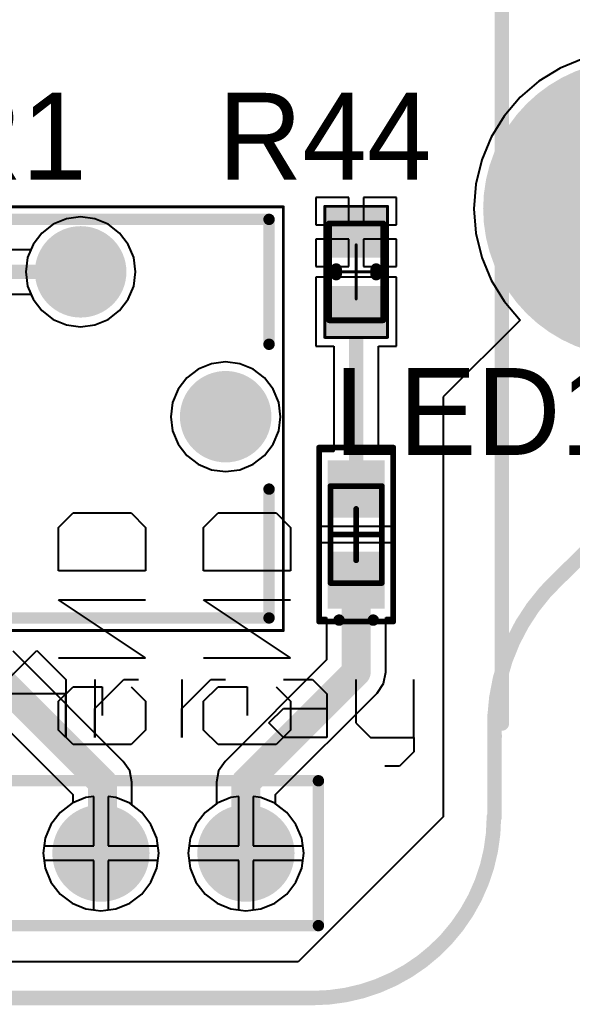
# Model space of a CAD drawing. Header units: millimetres. Extents: x 0 to 146, y 0 to 35.
# Drawn here: x 79.71 to 89.39, y 0 to 17.28 of the extents above; entities that cross this region are included whole.
import ezdxf

# ---------------------------------------------------------------- set-up
doc = ezdxf.new("R2010")
doc.units = ezdxf.units.MM
for name, color, linetype in [('BottomLayer', 5, 'Continuous'), ('BottomOverlay', 54, 'Continuous'), ('BottomSolder', 6, 'Continuous'), ('Mechanical1', 6, 'Continuous'), ('Mechanical13', 56, 'Continuous'), ('Mechanical15', 56, 'Continuous'), ('MultiLayer', 9, 'Continuous'), ('PadHoleLayer', 156, 'Continuous'), ('TopLayer', 1, 'Continuous'), ('TopOverlay', 2, 'Continuous'), ('TopPaste', 8, 'Continuous'), ('TopSolder', 216, 'Continuous')]:
    doc.layers.add(name, color=color, linetype=linetype)

# ---------------------------------------------------------------- blocks, each defined once
blk = doc.blocks.new('_TRIM_3362P_1_205LF_2')
at = {"layer": 'BottomLayer', "const_width": 0.6999985999999999}
for points in [[(-0.3499993, 2.5750012, 1), (0.3499993, 2.5750012, 1)], [(2.1900007, 0.0350012, 1), (2.8899993, 0.0350012, 1)]]:
    blk.add_lwpolyline(points, format="xyb", close=True, dxfattribs=at)
at = {"layer": 'BottomLayer'}
blk.add_solid([(-1.8400014, 0.7349998), (-3.2399986, 0.7349998), (-1.8400014, -0.6649974), (-3.2399986, -0.6649974)], dxfattribs=at)
at = {"layer": 'BottomSolder', "const_width": 0.8015985999999998}
for points in [[(-0.4007992999999999, 2.5750012, 1), (0.4007992999999999, 2.5750012, 1)], [(2.1392007, 0.0350012, 1), (2.9407993, 0.0350012, 1)]]:
    blk.add_lwpolyline(points, format="xyb", close=True, dxfattribs=at)
at = {"layer": 'BottomSolder'}
blk.add_solid([(-1.7384014, 0.8365998), (-3.3415986, 0.8365998), (-1.7384014, -0.7665974), (-3.3415986, -0.7665974)], dxfattribs=at)
at = {"layer": 'Mechanical15', "const_width": 0.0499999}
for points in [[(-3.55000052, 3.71499892), (3.55000052, 3.71499892)], [(-3.55000052, -3.71499892), (-3.55000052, 3.71499892)], [(3.55000052, -3.71499892), (3.55000052, 3.71499892)], [(-3.55000052, -3.71499892), (3.55000052, -3.71499892)]]:
    blk.add_lwpolyline(points, dxfattribs=at)
at = {"layer": 'Mechanical15', "const_width": 0.02499868}
for points in [[(-3.56249986, 3.71499892, 1), (-3.53750118, 3.71499892, 1)], [(-3.56249986, 3.71499892, 1), (-3.53750118, 3.71499892, 1)], [(3.53750118, 3.71499892, 1), (3.56249986, 3.71499892, 1)], [(3.53750118, 3.71499892, 1), (3.56249986, 3.71499892, 1)], [(-3.56249986, -3.71499892, 1), (-3.53750118, -3.71499892, 1)], [(-3.56249986, -3.71499892, 1), (-3.53750118, -3.71499892, 1)], [(3.53750118, -3.71499892, 1), (3.56249986, -3.71499892, 1)], [(3.53750118, -3.71499892, 1), (3.56249986, -3.71499892, 1)]]:
    blk.add_lwpolyline(points, format="xyb", close=True, dxfattribs=at)
at = {"layer": 'MultiLayer', "const_width": 0.6999985999999999}
for points in [[(-0.3499993, 2.5750012, 1), (0.3499993, 2.5750012, 1)], [(2.1900007, 0.0350012, 1), (2.8899993, 0.0350012, 1)]]:
    blk.add_lwpolyline(points, format="xyb", close=True, dxfattribs=at)
at = {"layer": 'MultiLayer'}
blk.add_solid([(-1.8400014, 0.7349998), (-3.2399986, 0.7349998), (-1.8400014, -0.6649974), (-3.2399986, -0.6649974)], dxfattribs=at)
at = {"layer": 'PadHoleLayer', "const_width": 0.3999992}
for points in [[(-0.1999996, 2.5750012, 1), (0.1999996, 2.5750012, 1)], [(-2.7399996, 0.0350012, 1), (-2.3400004, 0.0350012, 1)], [(2.3400004, 0.0350012, 1), (2.7399996, 0.0350012, 1)]]:
    blk.add_lwpolyline(points, format="xyb", close=True, dxfattribs=at)
at = {"layer": 'TopLayer', "const_width": 0.6999985999999999}
for points in [[(-0.3499993, 2.5750012, 1), (0.3499993, 2.5750012, 1)], [(2.1900007, 0.0350012, 1), (2.8899993, 0.0350012, 1)]]:
    blk.add_lwpolyline(points, format="xyb", close=True, dxfattribs=at)
at = {"layer": 'TopLayer'}
blk.add_solid([(-1.8400014, 0.7349998), (-3.2399986, 0.7349998), (-1.8400014, -0.6649974), (-3.2399986, -0.6649974)], dxfattribs=at)
at = {"layer": 'TopOverlay', "const_width": 0.1999996}
for points in [[(-3.300001019999999, 3.49499936), (3.300001019999999, 3.49499936)], [(-3.300001019999999, 1.3050012), (-3.300001019999999, 3.49499936)], [(3.300001019999999, 1.3050012), (3.300001019999999, 3.49499936)], [(-3.300001019999999, -3.49499936), (-3.300001019999999, -1.2349988)], [(3.300001019999999, -3.49499936), (3.300001019999999, -1.2349988)], [(-3.300001019999999, -3.49499936), (3.300001019999999, -3.49499936)]]:
    blk.add_lwpolyline(points, dxfattribs=at)
at = {"layer": 'TopOverlay', "const_width": 0.0999998}
for points in [[(-3.35000092, 3.49499936, 1), (-3.25000112, 3.49499936, 1)], [(-3.35000092, 3.49499936, 1), (-3.25000112, 3.49499936, 1)], [(3.25000112, 3.49499936, 1), (3.35000092, 3.49499936, 1)], [(3.25000112, 3.49499936, 1), (3.35000092, 3.49499936, 1)], [(-3.35000092, 1.3050012, 1), (-3.25000112, 1.3050012, 1)], [(3.25000112, 1.3050012, 1), (3.35000092, 1.3050012, 1)], [(-3.35000092, -1.2349988, 1), (-3.25000112, -1.2349988, 1)], [(3.25000112, -1.2349988, 1), (3.35000092, -1.2349988, 1)], [(-3.35000092, -3.49499936, 1), (-3.25000112, -3.49499936, 1)], [(-3.35000092, -3.49499936, 1), (-3.25000112, -3.49499936, 1)], [(3.25000112, -3.49499936, 1), (3.35000092, -3.49499936, 1)], [(3.25000112, -3.49499936, 1), (3.35000092, -3.49499936, 1)]]:
    blk.add_lwpolyline(points, format="xyb", close=True, dxfattribs=at)
at = {"layer": 'TopOverlay'}
for points in [[(-3.8608, 0, 1), (-4.2672, 0, 1)], [(-4.2672, 0, 1), (-4.2672, 0, 1)], [(-3.8608, 0, 1), (-3.8608, 0, 1)]]:
    blk.add_lwpolyline(points, format="xyb", close=True, dxfattribs=at)
at = {"layer": 'TopSolder', "const_width": 0.8015985999999998}
for points in [[(-0.4007992999999999, 2.5750012, 1), (0.4007992999999999, 2.5750012, 1)], [(2.1392007, 0.0350012, 1), (2.9407993, 0.0350012, 1)]]:
    blk.add_lwpolyline(points, format="xyb", close=True, dxfattribs=at)
at = {"layer": 'TopSolder'}
blk.add_solid([(-1.7384014, 0.8365998), (-3.3415986, 0.8365998), (-1.7384014, -0.7665974), (-3.3415986, -0.7665974)], dxfattribs=at)
blk = doc.blocks.new('RESC0603_1608__L_19')
at = {"layer": 'Mechanical13', "const_width": 0.0999998}
for points in [[(-0.8499983, 0.47500286), (0.8500008399999999, 0.47500286)], [(-0.8499983, 0.47500286), (-0.8499983, -0.47499778)], [(0.8500008399999999, 0.47500286), (0.8500008399999999, -0.47499778)], [(-0.8499983, -0.47499778), (0.8500008399999999, -0.47499778)]]:
    blk.add_lwpolyline(points, dxfattribs=at)
at = {"layer": 'Mechanical13', "const_width": 0.0499999}
for points in [[(-0.8749969799999999, 0.47500286, 1), (-0.8249996199999998, 0.47500286, 1)], [(-0.8749969799999999, 0.47500286, 1), (-0.8249996199999998, 0.47500286, 1)], [(0.8250021599999999, 0.47500286, 1), (0.87499952, 0.47500286, 1)], [(0.8250021599999999, 0.47500286, 1), (0.87499952, 0.47500286, 1)], [(-0.8749969799999999, -0.47499778, 1), (-0.8249996199999998, -0.47499778, 1)], [(-0.8749969799999999, -0.47499778, 1), (-0.8249996199999998, -0.47499778, 1)], [(0.8250021599999999, -0.47499778, 1), (0.87499952, -0.47499778, 1)], [(0.8250021599999999, -0.47499778, 1), (0.87499952, -0.47499778, 1)]]:
    blk.add_lwpolyline(points, format="xyb", close=True, dxfattribs=at)
at = {"layer": 'Mechanical15', "const_width": 0.0499999}
for points in [[(-1.1499977, 0.55000144), (1.15000024, 0.55000144)], [(-1.1499977, 0.55000144), (-1.1499977, -0.5499989)], [(1.15000024, 0.55000144), (1.15000024, -0.5499989)], [(2.54e-06, 0.47500286), (2.54e-06, -0.47499778)], [(-0.47499778, 2.54e-06), (0.47500032, 2.54e-06)], [(-1.1499977, -0.5499989), (1.15000024, -0.5499989)]]:
    blk.add_lwpolyline(points, dxfattribs=at)
at = {"layer": 'Mechanical15', "const_width": 0.02499868}
for points in [[(-1.16249704, 0.55000144, 1), (-1.13749836, 0.55000144, 1)], [(-1.16249704, 0.55000144, 1), (-1.13749836, 0.55000144, 1)], [(1.1375009, 0.55000144, 1), (1.16249958, 0.55000144, 1)], [(1.1375009, 0.55000144, 1), (1.16249958, 0.55000144, 1)], [(-0.0124968, 0.47500286, 1), (0.01250188, 0.47500286, 1)], [(-0.48749712, 2.54e-06, 1), (-0.46249844, 2.54e-06, 1)], [(0.46250098, 2.54e-06, 1), (0.4874996599999999, 2.54e-06, 1)], [(-0.0124968, -0.47499778, 1), (0.01250188, -0.47499778, 1)], [(-1.16249704, -0.5499989, 1), (-1.13749836, -0.5499989, 1)], [(-1.16249704, -0.5499989, 1), (-1.13749836, -0.5499989, 1)], [(1.1375009, -0.5499989, 1), (1.16249958, -0.5499989, 1)], [(1.1375009, -0.5499989, 1), (1.16249958, -0.5499989, 1)]]:
    blk.add_lwpolyline(points, format="xyb", close=True, dxfattribs=at)
at = {"layer": 'TopLayer'}
for points in [[(-0.3499993, -0.44999656), (-0.3499993, 0.4500016399999999), (-1.0499979, -0.44999656), (-1.0499979, 0.4500016399999999)], [(1.05000044, -0.44999656), (1.05000044, 0.4500016399999999), (0.35000184, -0.44999656), (0.35000184, 0.4500016399999999)]]:
    blk.add_solid(points, dxfattribs=at)
at = {"layer": 'TopOverlay', "const_width": 0.1999996}
for points in [[(-0.0499999, 0.35000184), (0.0499999, 0.35000184)], [(-0.0499999, -0.35000184), (0.0499999, -0.35000184)]]:
    blk.add_lwpolyline(points, dxfattribs=at)
at = {"layer": 'TopOverlay', "const_width": 0.0999998}
for points in [[(-0.0999998, 0.35000184, 1), (0, 0.35000184, 1)], [(0, 0.35000184, 1), (0.0999998, 0.35000184, 1)], [(-0.0999998, -0.35000184, 1), (0, -0.35000184, 1)], [(0, -0.35000184, 1), (0.0999998, -0.35000184, 1)]]:
    blk.add_lwpolyline(points, format="xyb", close=True, dxfattribs=at)
at = {"layer": 'TopPaste'}
for points in [[(-0.3499993, -0.44999656), (-0.3499993, 0.4500016399999999), (-1.0499979, -0.44999656), (-1.0499979, 0.4500016399999999)], [(1.05000044, -0.44999656), (1.05000044, 0.4500016399999999), (0.35000184, -0.44999656), (0.35000184, 0.4500016399999999)]]:
    blk.add_solid(points, dxfattribs=at)
at = {"layer": 'TopSolder'}
for points in [[(-0.2483993, -0.55159656), (-0.2483993, 0.5516016399999999), (-1.1515979, -0.55159656), (-1.1515979, 0.5516016399999999)], [(1.15160044, -0.55159656), (1.15160044, 0.5516016399999999), (0.24840184, -0.55159656), (0.24840184, 0.5516016399999999)]]:
    blk.add_solid(points, dxfattribs=at)
blk = doc.blocks.new('HDR1X8_63')
at = {"layer": 'BottomLayer', "const_width": 0.7499985}
for points in [[(2.16499948, 0, 1), (2.91500052, 0, 1)], [(4.70499948, 0, 1), (5.45500052, 0, 1)], [(7.24499948, 0, 1), (7.995000519999999, 0, 1)], [(9.784999479999998, 0, 1), (10.53500052, 0, 1)], [(12.32499948, 0, 1), (13.07500052, 0, 1)], [(14.86499948, 0, 1), (15.61500052, 0, 1)], [(17.40499948, 0, 1), (18.15500052, 0, 1)]]:
    blk.add_lwpolyline(points, format="xyb", close=True, dxfattribs=at)
at = {"layer": 'BottomLayer'}
blk.add_solid([(-0.7499985, -0.7499985), (0.7499985, -0.7499985), (-0.7499985, 0.7499985), (0.7499985, 0.7499985)], dxfattribs=at)
at = {"layer": 'BottomSolder', "const_width": 0.8515985}
for points in [[(2.11419948, 0, 1), (2.96580052, 0, 1)], [(4.654199479999999, 0, 1), (5.50580052, 0, 1)], [(7.194199479999999, 0, 1), (8.045800519999998, 0, 1)], [(9.734199480000001, 0, 1), (10.58580052, 0, 1)], [(12.27419948, 0, 1), (13.12580052, 0, 1)], [(14.81419948, 0, 1), (15.66580052, 0, 1)], [(17.35419948, 0, 1), (18.20580052, 0, 1)]]:
    blk.add_lwpolyline(points, format="xyb", close=True, dxfattribs=at)
at = {"layer": 'BottomSolder'}
blk.add_solid([(-0.8515985, -0.8515985), (0.8515985, -0.8515985), (-0.8515985, 0.8515985), (0.8515985, 0.8515985)], dxfattribs=at)
at = {"layer": 'MultiLayer', "const_width": 0.7499985}
for points in [[(2.16499948, 0, 1), (2.91500052, 0, 1)], [(4.70499948, 0, 1), (5.45500052, 0, 1)], [(7.24499948, 0, 1), (7.995000519999999, 0, 1)], [(9.784999479999998, 0, 1), (10.53500052, 0, 1)], [(12.32499948, 0, 1), (13.07500052, 0, 1)], [(14.86499948, 0, 1), (15.61500052, 0, 1)], [(17.40499948, 0, 1), (18.15500052, 0, 1)]]:
    blk.add_lwpolyline(points, format="xyb", close=True, dxfattribs=at)
at = {"layer": 'MultiLayer'}
blk.add_solid([(-0.7499985, -0.7499985), (0.7499985, -0.7499985), (-0.7499985, 0.7499985), (0.7499985, 0.7499985)], dxfattribs=at)
at = {"layer": 'PadHoleLayer', "const_width": 0.4499991}
for points in [[(-0.22500082, 0, 1), (0.22500082, 0, 1)], [(2.31499918, 0, 1), (2.76500082, 0, 1)], [(4.85499918, 0, 1), (5.30500082, 0, 1)], [(7.394999179999999, 0, 1), (7.845000819999999, 0, 1)], [(9.934999179999998, 0, 1), (10.38500082, 0, 1)], [(12.47499918, 0, 1), (12.92500082, 0, 1)], [(15.01499918, 0, 1), (15.46500082, 0, 1)], [(17.55499918, 0, 1), (18.00500082, 0, 1)]]:
    blk.add_lwpolyline(points, format="xyb", close=True, dxfattribs=at)
at = {"layer": 'TopLayer', "const_width": 0.7499985}
for points in [[(2.16499948, 0, 1), (2.91500052, 0, 1)], [(4.70499948, 0, 1), (5.45500052, 0, 1)], [(7.24499948, 0, 1), (7.995000519999999, 0, 1)], [(9.784999479999998, 0, 1), (10.53500052, 0, 1)], [(12.32499948, 0, 1), (13.07500052, 0, 1)], [(14.86499948, 0, 1), (15.61500052, 0, 1)], [(17.40499948, 0, 1), (18.15500052, 0, 1)]]:
    blk.add_lwpolyline(points, format="xyb", close=True, dxfattribs=at)
at = {"layer": 'TopLayer'}
blk.add_solid([(-0.7499985, -0.7499985), (0.7499985, -0.7499985), (-0.7499985, 0.7499985), (0.7499985, 0.7499985)], dxfattribs=at)
at = {"layer": 'TopOverlay', "const_width": 0.1999996}
for points in [[(-1.27, -1.27), (-1.27, 1.27)], [(-1.27, 1.27), (19.05, 1.27)], [(19.05, -1.27), (19.05, 1.27)], [(-1.27, -1.27), (19.05, -1.27)]]:
    blk.add_lwpolyline(points, dxfattribs=at)
at = {"layer": 'TopOverlay', "const_width": 0.0999998}
for points in [[(-1.3199999, 1.27, 1), (-1.2200001, 1.27, 1)], [(-1.3199999, 1.27, 1), (-1.2200001, 1.27, 1)], [(19.0000001, 1.27, 1), (19.0999999, 1.27, 1)], [(19.0000001, 1.27, 1), (19.0999999, 1.27, 1)], [(-1.3199999, -1.27, 1), (-1.2200001, -1.27, 1)], [(-1.3199999, -1.27, 1), (-1.2200001, -1.27, 1)], [(19.0000001, -1.27, 1), (19.0999999, -1.27, 1)], [(19.0000001, -1.27, 1), (19.0999999, -1.27, 1)]]:
    blk.add_lwpolyline(points, format="xyb", close=True, dxfattribs=at)
at = {"layer": 'TopSolder', "const_width": 0.8515985}
for points in [[(2.11419948, 0, 1), (2.96580052, 0, 1)], [(4.654199479999999, 0, 1), (5.50580052, 0, 1)], [(7.194199479999999, 0, 1), (8.045800519999998, 0, 1)], [(9.734199480000001, 0, 1), (10.58580052, 0, 1)], [(12.27419948, 0, 1), (13.12580052, 0, 1)], [(14.81419948, 0, 1), (15.66580052, 0, 1)], [(17.35419948, 0, 1), (18.20580052, 0, 1)]]:
    blk.add_lwpolyline(points, format="xyb", close=True, dxfattribs=at)
at = {"layer": 'TopSolder'}
blk.add_solid([(-0.8515985, -0.8515985), (0.8515985, -0.8515985), (-0.8515985, 0.8515985), (0.8515985, 0.8515985)], dxfattribs=at)
blk = doc.blocks.new('0603_A_64')
at = {"layer": 'Mechanical13', "const_width": 0.0999998}
for points in [[(-0.8500008399999999, 0.4499991), (0.8499983, 0.4499991)], [(-0.8500008399999999, 0.4499991), (-0.8500008399999999, -0.4500016399999999)], [(0.8499983, 0.4499991), (0.8499983, -0.4500016399999999)], [(-0.8500008399999999, -0.4500016399999999), (0.8499983, -0.4500016399999999)]]:
    blk.add_lwpolyline(points, dxfattribs=at)
at = {"layer": 'Mechanical13', "const_width": 0.0499999}
for points in [[(-0.87499952, 0.4499991, 1), (-0.8250021599999999, 0.4499991, 1)], [(-0.87499952, 0.4499991, 1), (-0.8250021599999999, 0.4499991, 1)], [(0.8249996199999998, 0.4499991, 1), (0.8749969799999999, 0.4499991, 1)], [(0.8249996199999998, 0.4499991, 1), (0.8749969799999999, 0.4499991, 1)], [(-0.87499952, -0.4500016399999999, 1), (-0.8250021599999999, -0.4500016399999999, 1)], [(-0.87499952, -0.4500016399999999, 1), (-0.8250021599999999, -0.4500016399999999, 1)], [(0.8249996199999998, -0.4500016399999999, 1), (0.8749969799999999, -0.4500016399999999, 1)], [(0.8249996199999998, -0.4500016399999999, 1), (0.8749969799999999, -0.4500016399999999, 1)]]:
    blk.add_lwpolyline(points, format="xyb", close=True, dxfattribs=at)
at = {"layer": 'Mechanical15', "const_width": 0.0999998}
for points in [[(-1.52500076, 0.6499986999999999), (1.52499822, 0.6499986999999999)], [(-1.52500076, 0.6499986999999999), (-1.52500076, -0.65000124)], [(1.52499822, 0.6499986999999999), (1.52499822, -0.65000124)], [(0, 0.4499991), (0, -0.4500016399999999)], [(-0.4500016399999999, 0), (0.4499991, 0)], [(-1.52500076, -0.65000124), (1.52499822, -0.65000124)]]:
    blk.add_lwpolyline(points, dxfattribs=at)
at = {"layer": 'Mechanical15', "const_width": 0.0499999}
for points in [[(-1.54999944, 0.6499986999999999, 1), (-1.50000208, 0.6499986999999999, 1)], [(-1.54999944, 0.6499986999999999, 1), (-1.50000208, 0.6499986999999999, 1)], [(1.49999954, 0.6499986999999999, 1), (1.5499969, 0.6499986999999999, 1)], [(1.49999954, 0.6499986999999999, 1), (1.5499969, 0.6499986999999999, 1)], [(-0.02499868, 0.4499991, 1), (0.02499868, 0.4499991, 1)], [(-0.47500032, 0, 1), (-0.42500296, 0, 1)], [(0.4250004199999999, 0, 1), (0.47499778, 0, 1)], [(-0.02499868, -0.4500016399999999, 1), (0.02499868, -0.4500016399999999, 1)], [(-1.54999944, -0.65000124, 1), (-1.50000208, -0.65000124, 1)], [(-1.54999944, -0.65000124, 1), (-1.50000208, -0.65000124, 1)], [(1.49999954, -0.65000124, 1), (1.5499969, -0.65000124, 1)], [(1.49999954, -0.65000124, 1), (1.5499969, -0.65000124, 1)]]:
    blk.add_lwpolyline(points, format="xyb", close=True, dxfattribs=at)
at = {"layer": 'TopLayer'}
for points in [[(-0.40000174, -0.3999992), (-0.40000174, 0.3999992), (-1.20000014, -0.3999992), (-1.20000014, 0.3999992)], [(1.1999976, -0.3999992), (1.1999976, 0.3999992), (0.3999992, -0.3999992), (0.3999992, 0.3999992)]]:
    blk.add_solid(points, dxfattribs=at)
at = {"layer": 'TopOverlay', "const_width": 0.1999996}
blk.add_lwpolyline([(-1.50000208, 0.2999994), (-1.50000208, -0.30000194)], dxfattribs=at)
at = {"layer": 'TopOverlay', "const_width": 0.0999998}
for points in [[(-1.55000198, 0.2999994, 1), (-1.45000218, 0.2999994, 1)], [(-1.55000198, -0.30000194, 1), (-1.45000218, -0.30000194, 1)]]:
    blk.add_lwpolyline(points, format="xyb", close=True, dxfattribs=at)
at = {"layer": 'TopPaste'}
for points in [[(-0.40000174, -0.3999992), (-0.40000174, 0.3999992), (-1.20000014, -0.3999992), (-1.20000014, 0.3999992)], [(1.1999976, -0.3999992), (1.1999976, 0.3999992), (0.3999992, -0.3999992), (0.3999992, 0.3999992)]]:
    blk.add_solid(points, dxfattribs=at)
at = {"layer": 'TopSolder'}
for points in [[(-0.29840174, -0.5015992), (-0.29840174, 0.5015992), (-1.30160014, -0.5015992), (-1.30160014, 0.5015992)], [(1.3015976, -0.5015992), (1.3015976, 0.5015992), (0.2983992, -0.5015992), (0.2983992, 0.5015992)]]:
    blk.add_solid(points, dxfattribs=at)

msp = doc.modelspace()

# ---------------------------------------------------------------- linework, layer by layer
at = {"layer": 'BottomLayer'}
for p, q in [((89.57494657999999, 16.59769096), (89.17445461999999, 16.43180102)), ((89.17445461999999, 16.43180102), (88.80484398, 16.20530414)), ((88.80484398, 16.20530414), (88.47521548, 15.92377562)), ((88.47521548, 15.92377562), (88.19368696, 15.59414712)), ((88.19368696, 15.59414712), (87.96719008, 15.22453648)), ((87.96719008, 15.22453648), (87.80130014, 14.82404452)), ((87.80130014, 14.82404452), (87.700104, 14.40253406)), ((87.700104, 14.40253406), (87.6660934, 13.970381)), ((87.6660934, 13.970381), (87.700104, 13.53822794)), ((80.29549599999999, 13.69569778), (80.09621014, 13.54278216)), ((80.52756563999999, 13.79182662), (80.29549599999999, 13.69569778)), ((80.7766101, 13.82461294), (80.52756563999999, 13.79182662)), ((81.02565455999999, 13.79182662), (80.7766101, 13.82461294)), ((81.2577242, 13.69569778), (81.02565455999999, 13.79182662)), ((81.45701006, 13.54278216), (81.2577242, 13.69569778)), ((80.09621014, 13.54278216), (79.94329452, 13.34349884)), ((81.60992567999999, 13.34349884), (81.45701006, 13.54278216)), ((87.700104, 13.53822794), (87.80130014, 13.11671748)), ((79.94329452, 13.34349884), (79.84716568, 13.11142666)), ((81.70605452, 13.11142666), (81.60992567999999, 13.34349884)), ((79.84716568, 13.11142666), (79.81437936, 12.8623822)), ((81.73884084, 12.8623822), (81.70605452, 13.11142666)), ((87.80130014, 13.11671748), (87.96719008, 12.71622552)), ((79.81437936, 12.8623822), (79.84716568, 12.61333774)), ((81.70605452, 12.61333774), (81.73884084, 12.8623822)), ((87.96719008, 12.71622552), (88.19368696, 12.34661488)), ((79.84716568, 12.61333774), (79.94329452, 12.38126556)), ((81.60992567999999, 12.38126556), (81.70605452, 12.61333774)), ((79.94329452, 12.38126556), (80.09621014, 12.18198224)), ((81.45701006, 12.18198224), (81.60992567999999, 12.38126556)), ((88.19368696, 12.34661488), (88.47521548, 12.01698638)), ((80.09621014, 12.18198224), (80.29549599999999, 12.02906662)), ((81.2577242, 12.02906662), (81.45701006, 12.18198224)), ((80.29549599999999, 12.02906662), (80.52756563999999, 11.93293778)), ((80.52756563999999, 11.93293778), (80.7766101, 11.90015146)), ((80.7766101, 11.90015146), (81.02565455999999, 11.93293778)), ((81.02565455999999, 11.93293778), (81.2577242, 12.02906662)), ((88.47521548, 12.01698638), (87.12661010000001, 10.668381)), ((83.06756564, 11.25182662), (82.83549599999999, 11.15569778)), ((83.31661009999999, 11.28461294), (83.06756564, 11.25182662)), ((83.56565456, 11.25182662), (83.31661009999999, 11.28461294)), ((83.79772419999999, 11.15569778), (83.56565456, 11.25182662)), ((82.83549599999999, 11.15569778), (82.63621013999999, 11.00278216)), ((83.99701006, 11.00278216), (83.79772419999999, 11.15569778)), ((82.63621013999999, 11.00278216), (82.48329452, 10.80349884)), ((84.14992568, 10.80349884), (83.99701006, 11.00278216)), ((82.48329452, 10.80349884), (82.38716568, 10.57142666)), ((84.24605452, 10.57142666), (84.14992568, 10.80349884)), ((82.38716568, 10.57142666), (82.35437936, 10.3223822)), ((84.27884084, 10.3223822), (84.24605452, 10.57142666)), ((87.12661010000001, 10.668381), (87.12661263999999, 3.30238354)), ((82.35437936, 10.3223822), (82.38716568, 10.07333774)), ((84.24605452, 10.07333774), (84.27884084, 10.3223822)), ((82.38716568, 10.07333774), (82.48329452, 9.84126556)), ((84.14992568, 9.84126556), (84.24605452, 10.07333774)), ((82.48329452, 9.84126556), (82.63621013999999, 9.641982239999999)), ((83.99701006, 9.641982239999999), (84.14992568, 9.84126556)), ((82.63621013999999, 9.641982239999999), (82.83549599999999, 9.48906662)), ((83.79772419999999, 9.48906662), (83.99701006, 9.641982239999999)), ((82.83549599999999, 9.48906662), (83.06756564, 9.392937779999999)), ((83.06756564, 9.392937779999999), (83.31661009999999, 9.360151459999999)), ((83.31661009999999, 9.360151459999999), (83.56565456, 9.392937779999999)), ((83.56565456, 9.392937779999999), (83.79772419999999, 9.48906662)), ((80.86951314, 3.645537539999999), (80.62527944, 3.54437188)), ((81.00461066, 3.66332262), (80.86951314, 3.645537539999999)), ((81.00461066, 2.794381), (81.00461066, 3.66332262)), ((81.39370817999999, 3.645537539999999), (81.25861065999999, 3.66332262)), ((81.25861065999999, 3.66332262), (81.25861065999999, 2.794381)), ((81.63794188, 3.54437188), (81.39370817999999, 3.645537539999999)), ((83.40951313999999, 3.645537539999999), (83.16527943999999, 3.54437188)), ((83.54461066, 3.66332262), (83.40951313999999, 3.645537539999999)), ((83.54461066, 2.794381), (83.54461066, 3.66332262)), ((83.93370818, 3.645537539999999), (83.79861066, 3.66332262)), ((83.79861066, 3.66332262), (83.79861066, 2.794381)), ((84.17794188, 3.54437188), (83.93370818, 3.645537539999999)), ((80.62527944, 3.54437188), (80.41554909999999, 3.38344256)), ((81.84767221999999, 3.38344256), (81.63794188, 3.54437188)), ((83.16527943999999, 3.54437188), (82.9555491, 3.38344256)), ((84.38767222, 3.38344256), (84.17794188, 3.54437188)), ((80.41554909999999, 3.38344256), (80.25461978, 3.17371222)), ((82.00860153999999, 3.17371222), (81.84767221999999, 3.38344256)), ((82.9555491, 3.38344256), (82.79461978, 3.17371222)), ((84.54860153999999, 3.17371222), (84.38767222, 3.38344256)), ((87.12661263999999, 3.30238354), (84.58660755999999, 0.762381)), ((80.25461978, 3.17371222), (80.15345411999999, 2.92947852)), ((82.1097672, 2.92947852), (82.00860153999999, 3.17371222)), ((82.79461978, 3.17371222), (82.69345412, 2.92947852)), ((84.6497672, 2.92947852), (84.54860153999999, 3.17371222)), ((80.15345411999999, 2.92947852), (80.13566904, 2.794381)), ((80.13566904, 2.794381), (81.00461066, 2.794381)), ((81.25861065999999, 2.794381), (82.12755228, 2.794381)), ((82.12755228, 2.794381), (82.1097672, 2.92947852)), ((82.69345412, 2.92947852), (82.67566903999999, 2.794381)), ((82.67566903999999, 2.794381), (83.54461066, 2.794381)), ((83.79861066, 2.794381), (84.66755228, 2.794381)), ((84.66755228, 2.794381), (84.6497672, 2.92947852)), ((81.00461066, 2.540381), (80.13566904, 2.540381)), ((80.13566904, 2.540381), (80.15345411999999, 2.40528348)), ((81.00461066, 1.67143938), (81.00461066, 2.540381)), ((82.12755228, 2.540381), (81.25861065999999, 2.540381)), ((81.25861065999999, 2.540381), (81.25861065999999, 1.67143938)), ((82.1097672, 2.40528348), (82.12755228, 2.540381)), ((83.54461066, 2.540381), (82.67566903999999, 2.540381)), ((82.67566903999999, 2.540381), (82.69345412, 2.40528348)), ((83.54461066, 1.67143938), (83.54461066, 2.540381)), ((84.66755228, 2.540381), (83.79861066, 2.540381)), ((83.79861066, 2.540381), (83.79861066, 1.67143938)), ((84.6497672, 2.40528348), (84.66755228, 2.540381)), ((80.15345411999999, 2.40528348), (80.25461978, 2.16104978)), ((82.00860153999999, 2.16104978), (82.1097672, 2.40528348)), ((82.69345412, 2.40528348), (82.79461978, 2.16104978)), ((84.54860153999999, 2.16104978), (84.6497672, 2.40528348)), ((80.25461978, 2.16104978), (80.41554909999999, 1.95131944)), ((81.84767221999999, 1.95131944), (82.00860153999999, 2.16104978)), ((82.79461978, 2.16104978), (82.9555491, 1.95131944)), ((84.38767222, 1.95131944), (84.54860153999999, 2.16104978)), ((80.41554909999999, 1.95131944), (80.62527944, 1.79039012)), ((81.63794188, 1.79039012), (81.84767221999999, 1.95131944)), ((82.9555491, 1.95131944), (83.16527943999999, 1.79039012)), ((84.17794188, 1.79039012), (84.38767222, 1.95131944)), ((80.62527944, 1.79039012), (80.86951314, 1.68922446)), ((81.39370817999999, 1.68922446), (81.63794188, 1.79039012)), ((83.16527943999999, 1.79039012), (83.40951313999999, 1.68922446)), ((83.93370818, 1.68922446), (84.17794188, 1.79039012)), ((80.86951314, 1.68922446), (81.00461066, 1.67143938)), ((81.25861065999999, 1.67143938), (81.39370817999999, 1.68922446)), ((83.40951313999999, 1.68922446), (83.54461066, 1.67143938)), ((83.79861066, 1.67143938), (83.93370818, 1.68922446)), ((84.58660755999999, 0.762381), (56.01159994, 0.76237592))]:
    msp.add_line(p, q, dxfattribs=at)
at = {"layer": 'BottomLayer', "const_width": 2.50000008}
msp.add_lwpolyline([(89.17861006, 13.970381, 1), (91.67861013999999, 13.970381, 1)], format="xyb", close=True, dxfattribs=at)
at = {"layer": 'BottomOverlay'}
for p, q in [((80.39099999999999, 8.3807681), (80.64491872, 8.634686819999999)), ((80.64491872, 8.634686819999999), (81.66058852, 8.634686819999999)), ((81.66058852, 8.634686819999999), (81.91450723999999, 8.3807681)), ((82.931, 8.3807681), (83.18491871999998, 8.634686819999999)), ((83.18491871999998, 8.634686819999999), (84.20058852, 8.634686819999999)), ((84.20058852, 8.634686819999999), (84.45450724, 8.3807681)), ((80.39099999999999, 7.619014479999999), (80.39099999999999, 8.3807681)), ((81.91450723999999, 8.3807681), (81.91450723999999, 7.619014479999999)), ((82.931, 7.619014479999999), (82.931, 8.3807681)), ((84.45450724, 8.3807681), (84.45450724, 7.619014479999999)), ((81.91450723999999, 7.619014479999999), (80.39099999999999, 7.619014479999999)), ((84.45450724, 7.619014479999999), (82.931, 7.619014479999999)), ((81.91450723999999, 6.095507239999999), (80.39099999999999, 7.111179579999999)), ((80.39099999999999, 7.111179579999999), (81.91450723999999, 7.111179579999999)), ((84.45450724, 6.095507239999999), (82.931, 7.111179579999999)), ((82.931, 7.111179579999999), (84.45450724, 7.111179579999999)), ((80.39099999999999, 6.095507239999999), (81.91450723999999, 6.095507239999999)), ((82.931, 6.095507239999999), (84.45450724, 6.095507239999999)), ((80.39099999999999, 5.33375362), (80.64491872, 5.587672339999999)), ((80.64491872, 5.587672339999999), (81.15275362, 5.587672339999999)), ((81.15275362, 5.587672339999999), (81.15275362, 5.0798349)), ((81.66058852, 5.587672339999999), (81.91450723999999, 5.33375362)), ((82.931, 5.33375362), (83.18491871999998, 5.587672339999999)), ((83.18491871999998, 5.587672339999999), (83.69275361999999, 5.587672339999999)), ((83.69275361999999, 5.587672339999999), (83.69275361999999, 5.0798349)), ((84.20058852, 5.587672339999999), (84.45450724, 5.33375362)), ((80.39099999999999, 4.82591872), (80.39099999999999, 5.33375362)), ((81.91450723999999, 5.33375362), (81.91450723999999, 4.82591872)), ((82.931, 4.82591872), (82.931, 5.33375362)), ((84.45450724, 5.33375362), (84.45450724, 4.82591872)), ((80.64491872, 4.571999999999999), (80.39099999999999, 4.82591872)), ((81.91450723999999, 4.82591872), (81.66058852, 4.571999999999999)), ((83.18491871999998, 4.571999999999999), (82.931, 4.82591872)), ((84.45450724, 4.82591872), (84.20058852, 4.571999999999999)), ((81.66058852, 4.571999999999999), (80.64491872, 4.571999999999999)), ((84.20058852, 4.571999999999999), (83.18491871999998, 4.571999999999999))]:
    msp.add_line(p, q, dxfattribs=at)
at = {"layer": 'BottomSolder', "const_width": 2.60160008}
msp.add_lwpolyline([(89.12781006, 13.970381, 1), (91.72941014, 13.970381, 1)], format="xyb", close=True, dxfattribs=at)
at = {"layer": 'Mechanical1', "const_width": 0.254}
for points in [[(89.02699999999999, 7.365999999999999), (97.02799999999999, 15.24)], [(88.02713662, 3.302381), (88.02713662, 5.080381)], [(56.0116101, 0.127381), (84.84061009999999, 0.127381)]]:
    msp.add_lwpolyline(points, dxfattribs=at)
for points in [[(88.02771828, 4.7002827, -0.2221517409087706), (89.154, 7.492999999999999)], [(88.01561009999999, 3.302381, -0.4142135623730951), (84.84061009999999, 0.127381)]]:
    msp.add_lwpolyline(points, format="xyb", dxfattribs=at)
at = {"layer": 'Mechanical1', "const_width": 0.127}
for points in [[(89.09049999999999, 7.492999999999999, 1), (89.2175, 7.492999999999999, 1)], [(88.9635, 7.365999999999999, 1), (89.09049999999999, 7.365999999999999, 1)], [(87.96363661999999, 5.080381, 1), (88.09063662, 5.080381, 1)], [(87.96421828, 4.7002827, 1), (88.09121827999999, 4.7002827, 1)], [(87.9521101, 3.302381, 1), (88.0791101, 3.302381, 1)], [(87.96363661999999, 3.302381, 1), (88.09063662, 3.302381, 1)], [(84.77711009999999, 0.127381, 1), (84.9041101, 0.127381, 1)], [(84.77711009999999, 0.127381, 1), (84.9041101, 0.127381, 1)]]:
    msp.add_lwpolyline(points, format="xyb", close=True, dxfattribs=at)
at = {"layer": 'MultiLayer', "const_width": 2.50000008}
msp.add_lwpolyline([(89.17861006, 13.970381, 1), (91.67861013999999, 13.970381, 1)], format="xyb", close=True, dxfattribs=at)
at = {"layer": 'PadHoleLayer', "const_width": 1.651}
msp.add_lwpolyline([(89.6031101, 13.970381, 1), (91.25411009999999, 13.970381, 1)], format="xyb", close=True, dxfattribs=at)
at = {"layer": 'TopLayer'}
for p, q in [((89.57494657999999, 16.59769096), (89.17445461999999, 16.43180102)), ((89.17445461999999, 16.43180102), (88.80484398, 16.20530414)), ((88.80484398, 16.20530414), (88.47521548, 15.92377562)), ((88.47521548, 15.92377562), (88.19368696, 15.59414712)), ((88.19368696, 15.59414712), (87.96719008, 15.22453648)), ((87.96719008, 15.22453648), (87.80130014, 14.82404452)), ((87.80130014, 14.82404452), (87.700104, 14.40253406)), ((87.700104, 14.40253406), (87.6660934, 13.970381)), ((85.47561771999999, 14.16638264), (84.89860845999999, 14.16638264)), ((84.89860845999999, 14.16638264), (84.89860845999999, 13.68938334)), ((85.47561771999999, 13.68938334), (85.47561771999999, 14.16638264)), ((86.30660665999999, 14.16638264), (85.72961772, 14.16638264)), ((85.72961772, 14.16638264), (85.72961772, 13.68938334)), ((86.30660665999999, 13.68938334), (86.30660665999999, 14.16638264)), ((87.6660934, 13.970381), (87.700104, 13.53822794)), ((80.29549599999999, 13.69569778), (80.09621014, 13.54278216)), ((80.52756563999999, 13.79182662), (80.29549599999999, 13.69569778)), ((80.7766101, 13.82461294), (80.52756563999999, 13.79182662)), ((81.02565455999999, 13.79182662), (80.7766101, 13.82461294)), ((81.2577242, 13.69569778), (81.02565455999999, 13.79182662)), ((81.45701006, 13.54278216), (81.2577242, 13.69569778)), ((84.89860845999999, 13.68938334), (85.47561771999999, 13.68938334)), ((85.72961772, 13.68938334), (86.30660665999999, 13.68938334)), ((80.09621014, 13.54278216), (79.94329452, 13.34349884)), ((81.60992567999999, 13.34349884), (81.45701006, 13.54278216)), ((87.700104, 13.53822794), (87.80130014, 13.11671748)), ((79.94329452, 13.34349884), (79.90491766, 13.25084726)), ((81.70605452, 13.11142666), (81.60992567999999, 13.34349884)), ((85.47561771999999, 13.43538334), (84.89860845999999, 13.43538334)), ((84.89860845999999, 13.43538334), (84.89860845999999, 12.95838404)), ((85.47561771999999, 12.95838404), (85.47561771999999, 13.43538334)), ((86.30660665999999, 13.43538334), (85.72961772, 13.43538334)), ((85.72961772, 13.43538334), (85.72961772, 12.95838404)), ((86.30660665999999, 12.95838404), (86.30660665999999, 13.43538334)), ((79.90491766, 13.25084726), (73.4106101, 13.25084726)), ((81.73884084, 12.8623822), (81.70605452, 13.11142666)), ((87.80130014, 13.11671748), (87.96719008, 12.71622552)), ((81.70605452, 12.61333774), (81.73884084, 12.8623822)), ((84.89860845999999, 12.95838404), (85.47561771999999, 12.95838404)), ((85.72961772, 12.95838404), (86.30660665999999, 12.95838404)), ((86.30660665999999, 12.7663829), (84.89860845999999, 12.7663829)), ((84.89860845999999, 12.7663829), (84.89860845999999, 11.5583843)), ((86.30660665999999, 11.5583843), (86.30660665999999, 12.7663829)), ((87.96719008, 12.71622552), (88.19368696, 12.34661488)), ((73.57151655999999, 12.47391714), (79.90491766, 12.47391714)), ((79.90491766, 12.47391714), (79.94329452, 12.38126556)), ((81.60992567999999, 12.38126556), (81.70605452, 12.61333774)), ((79.94329452, 12.38126556), (80.09621014, 12.18198224)), ((81.45701006, 12.18198224), (81.60992567999999, 12.38126556)), ((88.19368696, 12.34661488), (88.47521548, 12.01698638)), ((80.09621014, 12.18198224), (80.29549599999999, 12.02906662)), ((81.2577242, 12.02906662), (81.45701006, 12.18198224)), ((80.29549599999999, 12.02906662), (80.52756563999999, 11.93293778)), ((80.52756563999999, 11.93293778), (80.7766101, 11.90015146)), ((80.7766101, 11.90015146), (81.02565455999999, 11.93293778)), ((81.02565455999999, 11.93293778), (81.2577242, 12.02906662)), ((88.47521548, 12.01698638), (87.12661010000001, 10.668381)), ((84.89860845999999, 11.5583843), (85.2141425, 11.5583843)), ((85.2141425, 11.5583843), (85.2141425, 9.709378599999999)), ((85.99107262, 9.709378599999999), (85.99107262, 11.5583843)), ((85.99107262, 11.5583843), (86.30660665999999, 11.5583843)), ((83.06756564, 11.25182662), (82.83549599999999, 11.15569778)), ((83.31661009999999, 11.28461294), (83.06756564, 11.25182662)), ((83.56565456, 11.25182662), (83.31661009999999, 11.28461294)), ((83.79772419999999, 11.15569778), (83.56565456, 11.25182662)), ((82.83549599999999, 11.15569778), (82.63621013999999, 11.00278216)), ((83.99701006, 11.00278216), (83.79772419999999, 11.15569778)), ((82.63621013999999, 11.00278216), (82.48329452, 10.80349884)), ((84.14992568, 10.80349884), (83.99701006, 11.00278216)), ((82.48329452, 10.80349884), (82.38716568, 10.57142666)), ((84.24605452, 10.57142666), (84.14992568, 10.80349884)), ((82.38716568, 10.57142666), (82.35437936, 10.3223822)), ((84.27884084, 10.3223822), (84.24605452, 10.57142666)), ((87.12661010000001, 10.668381), (87.12659993999999, 3.30237084)), ((82.35437936, 10.3223822), (82.38716568, 10.07333774)), ((84.24605452, 10.07333774), (84.27884084, 10.3223822)), ((82.38716568, 10.07333774), (82.48329452, 9.84126556)), ((84.14992568, 9.84126556), (84.24605452, 10.07333774)), ((82.48329452, 9.84126556), (82.63621013999999, 9.641982239999999)), ((83.99701006, 9.641982239999999), (84.14992568, 9.84126556)), ((85.2141425, 9.709378599999999), (84.94861089999999, 9.709378599999999)), ((84.94861089999999, 9.709378599999999), (84.94861089999999, 8.401380199999998)), ((86.2566093, 9.709378599999999), (85.99107262, 9.709378599999999)), ((86.2566093, 8.401380199999998), (86.2566093, 9.709378599999999)), ((82.63621013999999, 9.641982239999999), (82.83549599999999, 9.48906662)), ((83.79772419999999, 9.48906662), (83.99701006, 9.641982239999999)), ((82.83549599999999, 9.48906662), (83.06756564, 9.392937779999999)), ((83.06756564, 9.392937779999999), (83.31661009999999, 9.360151459999999)), ((83.31661009999999, 9.360151459999999), (83.56565456, 9.392937779999999)), ((83.56565456, 9.392937779999999), (83.79772419999999, 9.48906662)), ((84.94861089999999, 8.401380199999998), (86.2566093, 8.401380199999998)), ((86.2566093, 8.10937926), (84.94861089999999, 8.10937926)), ((84.94861089999999, 8.10937926), (84.94861089999999, 6.801380859999999)), ((86.2566093, 6.801380859999999), (86.2566093, 8.10937926)), ((84.94861089999999, 6.801380859999999), (85.08465838, 6.801380859999999)), ((85.08465838, 6.801380859999999), (85.08465838, 6.056924639999999)), ((86.12056181999999, 5.842381), (86.12056181999999, 6.801380859999999)), ((86.12056181999999, 6.801380859999999), (86.2566093, 6.801380859999999)), ((81.52385778, 4.27762924), (79.59285833999999, 6.208628679999999)), ((85.08465838, 6.056924639999999), (83.30536297999998, 4.27762924)), ((86.08113594, 5.64416956), (86.12056181999999, 5.842381)), ((85.96885778, 5.47613332), (86.08113594, 5.64416956)), ((84.18956238, 3.69683792), (85.96885778, 5.47613332)), ((79.01206702, 5.32442928), (80.63965837999999, 3.69683792)), ((81.63613594, 4.109592999999999), (81.52385778, 4.27762924)), ((83.30536297999998, 4.27762924), (83.19308482, 4.109592999999999)), ((81.67556182, 3.91138156), (81.63613594, 4.109592999999999)), ((83.19308482, 4.109592999999999), (83.15365894, 3.91138156)), ((81.67556182, 3.51550478), (81.67556182, 3.91138156)), ((83.15365894, 3.91138156), (83.15365894, 3.53545648)), ((80.63965837999999, 3.69683792), (80.63965837999999, 3.55032818)), ((84.18956238, 3.53545648), (84.18956238, 3.69683792)), ((80.62527944, 3.54437188), (80.41554909999999, 3.38344256)), ((80.63965837999999, 3.55032818), (80.62527944, 3.54437188)), ((81.84767221999999, 3.38344256), (81.67556182, 3.51550478)), ((83.15365894, 3.53545648), (82.9555491, 3.38344256)), ((84.38767222, 3.38344256), (84.18956238, 3.53545648)), ((80.41554909999999, 3.38344256), (80.25461978, 3.17371222)), ((82.00860153999999, 3.17371222), (81.84767221999999, 3.38344256)), ((82.9555491, 3.38344256), (82.79461978, 3.17371222)), ((84.54860153999999, 3.17371222), (84.38767222, 3.38344256)), ((87.12659993999999, 3.30237084), (84.58660755999999, 0.76237846)), ((80.25461978, 3.17371222), (80.15345411999999, 2.92947852)), ((82.1097672, 2.92947852), (82.00860153999999, 3.17371222)), ((82.79461978, 3.17371222), (82.69345412, 2.92947852)), ((84.6497672, 2.92947852), (84.54860153999999, 3.17371222)), ((80.15345411999999, 2.92947852), (80.11894822, 2.667381)), ((82.14427309999999, 2.667381), (82.1097672, 2.92947852)), ((82.69345412, 2.92947852), (82.65894822, 2.667381)), ((84.68427309999998, 2.667381), (84.6497672, 2.92947852)), ((80.11894822, 2.667381), (80.15345411999999, 2.40528348)), ((82.1097672, 2.40528348), (82.14427309999999, 2.667381)), ((82.65894822, 2.667381), (82.69345412, 2.40528348)), ((84.6497672, 2.40528348), (84.68427309999998, 2.667381)), ((80.15345411999999, 2.40528348), (80.25461978, 2.16104978)), ((82.00860153999999, 2.16104978), (82.1097672, 2.40528348)), ((82.69345412, 2.40528348), (82.79461978, 2.16104978)), ((84.54860153999999, 2.16104978), (84.6497672, 2.40528348)), ((80.25461978, 2.16104978), (80.41554909999999, 1.95131944)), ((81.84767221999999, 1.95131944), (82.00860153999999, 2.16104978)), ((82.79461978, 2.16104978), (82.9555491, 1.95131944)), ((84.38767222, 1.95131944), (84.54860153999999, 2.16104978)), ((80.41554909999999, 1.95131944), (80.62527944, 1.79039012)), ((81.63794188, 1.79039012), (81.84767221999999, 1.95131944)), ((82.9555491, 1.95131944), (83.16527943999999, 1.79039012)), ((84.17794188, 1.79039012), (84.38767222, 1.95131944)), ((80.62527944, 1.79039012), (80.86951314, 1.68922446)), ((81.39370817999999, 1.68922446), (81.63794188, 1.79039012)), ((83.16527943999999, 1.79039012), (83.40951313999999, 1.68922446)), ((83.93370818, 1.68922446), (84.17794188, 1.79039012)), ((80.86951314, 1.68922446), (81.13161065999999, 1.65471856)), ((81.13161065999999, 1.65471856), (81.39370817999999, 1.68922446)), ((83.40951313999999, 1.68922446), (83.67161066, 1.65471856)), ((83.67161066, 1.65471856), (83.93370818, 1.68922446)), ((84.58660755999999, 0.76237846), (56.01008864, 0.762381))]:
    msp.add_line(p, q, dxfattribs=at)
for points, const_width in [([(89.17861006, 13.970381, 1), (91.67861013999999, 13.970381, 1)], 2.50000008), ([(80.7131101, 12.8623822, 1), (80.8401101, 12.8623822, 1)], 0.127), ([(85.53910755999999, 12.1623836, 1), (85.66610755999999, 12.1623836, 1)], 0.127), ([(85.53910755999999, 9.05538194, 1), (85.66610755999999, 9.05538194, 1)], 0.127), ([(85.53910755999999, 9.05538194, 1), (85.66610755999999, 9.05538194, 1)], 0.127), ([(85.5391101, 9.0553794, 1), (85.6661101, 9.0553794, 1)], 0.127), ([(85.4756101, 7.45538006, 1), (85.7296101, 7.45538006, 1)], 0.254), ([(85.4756101, 5.842381, 1), (85.7296101, 5.842381, 1)], 0.254), ([(85.4756101, 5.842381, 1), (85.7296101, 5.842381, 1)], 0.254), ([(81.03061009999999, 3.91138156, 1), (81.2846101, 3.91138156, 1)], 0.254), ([(81.03061009999999, 3.91138156, 1), (81.2846101, 3.91138156, 1)], 0.254), ([(83.54461066, 3.91138156, 1), (83.79861066, 3.91138156, 1)], 0.254), ([(83.54461066, 3.91138156, 1), (83.79861066, 3.91138156, 1)], 0.254), ([(81.03061009999999, 2.69338044, 1), (81.2846101, 2.69338044, 1)], 0.254), ([(81.03061009999999, 2.69338044, 1), (81.2846101, 2.69338044, 1)], 0.254), ([(81.00461066, 2.667381, 1), (81.25861065999999, 2.667381, 1)], 0.254), ([(83.54461066, 2.667381, 1), (83.79861066, 2.667381, 1)], 0.254)]:
    msp.add_lwpolyline(points, format="xyb", close=True, dxfattribs=dict(at, const_width=const_width))
for points, const_width in [([(73.4106101, 12.8623822), (80.7766101, 12.8623822)], 0.254), ([(85.60260756, 9.05538194), (85.60260756, 12.1623836)], 0.254), ([(85.60260756, 9.05538194), (85.60261009999999, 9.0553794)], 0.254), ([(85.60261009999999, 5.842381), (85.60261009999999, 7.45538006)], 0.508), ([(79.22661065999999, 5.842381), (81.1576101, 3.91138156)], 0.508), ([(83.67161066, 3.91138156), (85.60261009999999, 5.842381)], 0.508), ([(81.1576101, 2.69338044), (81.1576101, 3.91138156)], 0.508), ([(83.67161066, 2.667381), (83.67161066, 3.91138156)], 0.508), ([(81.13161065999999, 2.667381), (81.1576101, 2.69338044)], 0.508)]:
    msp.add_lwpolyline(points, dxfattribs=dict(at, const_width=const_width))
at = {"layer": 'TopOverlay'}
for p, q in [((79.50316078, 5.71505334), (80.01099568, 6.22288824)), ((80.01099568, 6.22288824), (80.51883312, 5.71505334)), ((80.51883312, 5.71505334), (80.51883312, 4.699381)), ((81.02666801999999, 5.71505334), (81.02666801999999, 4.699381)), ((81.28058674, 5.46113462), (81.53450292, 5.71505334)), ((81.53450292, 5.71505334), (81.78842164, 5.71505334)), ((82.55017525999999, 5.71505334), (82.55017525999999, 4.699381)), ((82.80409397999999, 5.46113462), (83.05801016, 5.71505334)), ((83.05801016, 5.71505334), (83.31192888, 5.71505334)), ((84.32760122, 5.71505334), (84.83543612, 5.71505334)), ((84.83543612, 5.71505334), (85.08935484, 5.46113462)), ((85.59718973999999, 5.71505334), (85.59718973999999, 4.95329972)), ((86.61286208, 4.699381), (86.61286208, 5.71505334)), ((80.51883312, 5.46113462), (79.50316078, 5.46113462)), ((80.51883312, 4.699381), (80.51883312, 5.46113462)), ((81.02666801999999, 5.2072159), (81.28058674, 5.46113462)), ((82.55017525999999, 5.2072159), (82.80409397999999, 5.46113462)), ((85.08935484, 5.46113462), (85.08935484, 4.699381)), ((81.02666801999999, 4.699381), (81.02666801999999, 5.2072159)), ((82.55017525999999, 4.699381), (82.55017525999999, 5.2072159)), ((84.0736825, 4.95329972), (84.32760122, 5.2072159)), ((84.32760122, 5.2072159), (85.08935484, 5.2072159)), ((84.32760122, 4.699381), (84.0736825, 4.95329972)), ((85.59718973999999, 4.95329972), (85.85110845999999, 4.699381)), ((85.08935484, 4.699381), (84.32760122, 4.699381)), ((85.85110845999999, 4.699381), (86.61286208, 4.699381)), ((86.61286208, 4.699381), (86.61286208, 4.44546228)), ((86.61286208, 4.44546228), (86.35894336, 4.191546099999999)), ((86.35894336, 4.191546099999999), (86.10502464, 4.191546099999999))]:
    msp.add_line(p, q, dxfattribs=at)
at = {"layer": 'TopOverlay', "const_width": 0.254}
msp.add_lwpolyline([(88.15451762, 4.94212372), (88.15451762, 29.845)], dxfattribs=at)
at = {"layer": 'TopOverlay', "const_width": 0.127}
msp.add_lwpolyline([(88.09101762, 4.94212372, 1), (88.21801762, 4.94212372, 1)], format="xyb", close=True, dxfattribs=at)
at = {"layer": 'TopSolder', "const_width": 2.60160008}
msp.add_lwpolyline([(89.12781006, 13.970381, 1), (91.72941014, 13.970381, 1)], format="xyb", close=True, dxfattribs=at)

# ---------------------------------------------------------------- block references
for name, p, rotation in [('_TRIM_3362P_1_205LF_2', (80.7766101, 10.287381), 360), ('RESC0603_1608__L_19', (85.60261009999999, 12.8623822), 90), ('0603_A_64', (85.60261009999999, 8.255381), 90), ('HDR1X8_63', (65.89161066, 2.667381), 360)]:
    msp.add_blockref(name, p, dxfattribs=dict(rotation=rotation))

# ---------------------------------------------------------------- texts
at = {"layer": 'TopOverlay'}
for s, p in [('VR1', (76.9158101, 14.478)), ('R44', (83.18499999999999, 14.478)), ('LED1', (85.217, 9.652))]:
    msp.add_text(s, height=1.524, dxfattribs=at).set_placement(p)

doc.saveas('drawing.dxf')
